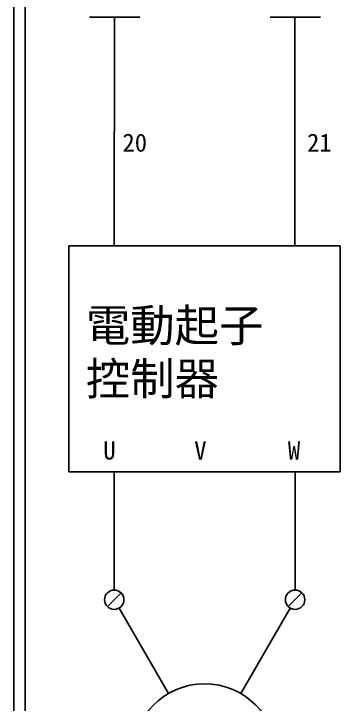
# Model space of a CAD drawing. Extents: x -24 to 263, y 255 to 459.
# Drawn here: x -23.6 to 12.5, y 297.2 to 373.6 of the extents above; entities that cross this region are included whole.
import ezdxf

# ---------------------------------------------------------------- set-up
doc = ezdxf.new("R2010")
doc.units = 0
doc.layers.get('0').update_dxf_attribs({"linetype": 'CONTINUOUS'})
doc.layers.add('圖框層', color=7, linetype='CONTINUOUS')
doc.layers.add('標尺寸層', color=3, linetype='CONTINUOUS')
doc.styles.add('STSL', font='KAIU.TTF')

msp = doc.modelspace()

# ---------------------------------------------------------------- linework, layer by layer
for p, q in [((7.51, 322.909), (7.514, 309.84)), ((-11.729, 309.527), (-13.243, 308.012)), ((8.271, 309.527), (6.757, 308.012)), ((-6.497, 298.397), (-11.951, 307.842)), ((1.503, 298.397), (6.961, 307.852))]:
    msp.add_line(p, q)
for centre, radius in [((-12.486, 308.769), 1.071), ((7.514, 308.769), 1.071), ((-2.497, 291.469), 8)]:
    msp.add_circle(centre, radius)
at = {"layer": '圖框層', "color": 7}
for p, q in [((-23.584, 255.48), (-23.584, 459.449)), ((-22.334, 256.73), (-22.334, 458.199))]:
    msp.add_line(p, q, dxfattribs=at)
at = {"layer": '標尺寸層', "color": 7}
for p, q in [((-15.232, 373.181), (-9.665, 373.181)), ((-12.448, 373.181), (-12.498, 347.904)), ((4.768, 373.181), (10.335, 373.181)), ((7.5, 373.181), (7.503, 347.91)), ((-17.492, 347.902), (7.499, 347.91)), ((-17.492, 322.902), (-17.492, 347.902)), ((7.499, 347.91), (12.499, 347.91)), ((12.499, 347.91), (12.499, 322.91)), ((-12.492, 322.902), (-17.492, 322.902)), ((12.499, 322.91), (-12.492, 322.902)), ((-12.49, 322.902), (-12.486, 309.84))]:
    msp.add_line(p, q, dxfattribs=at)

# ---------------------------------------------------------------- texts
at = {"layer": '圖框層', "color": 4, "style": 'STSL'}
for s, height, p in [('20', 2, (-11.572, 358.308)), ('21', 2, (8.837, 358.308)), ('電動起子', 3.6, (-15.618, 337.294)), ('控制器', 3.6, (-15.618, 331.408)), ('U', 2, (-13.691, 324.271)), ('V', 2, (-3.635, 324.271)), ('W', 2, (6.717, 324.271))]:
    msp.add_text(s, height=height, dxfattribs=at).set_placement(p)

doc.saveas('drawing.dxf')
